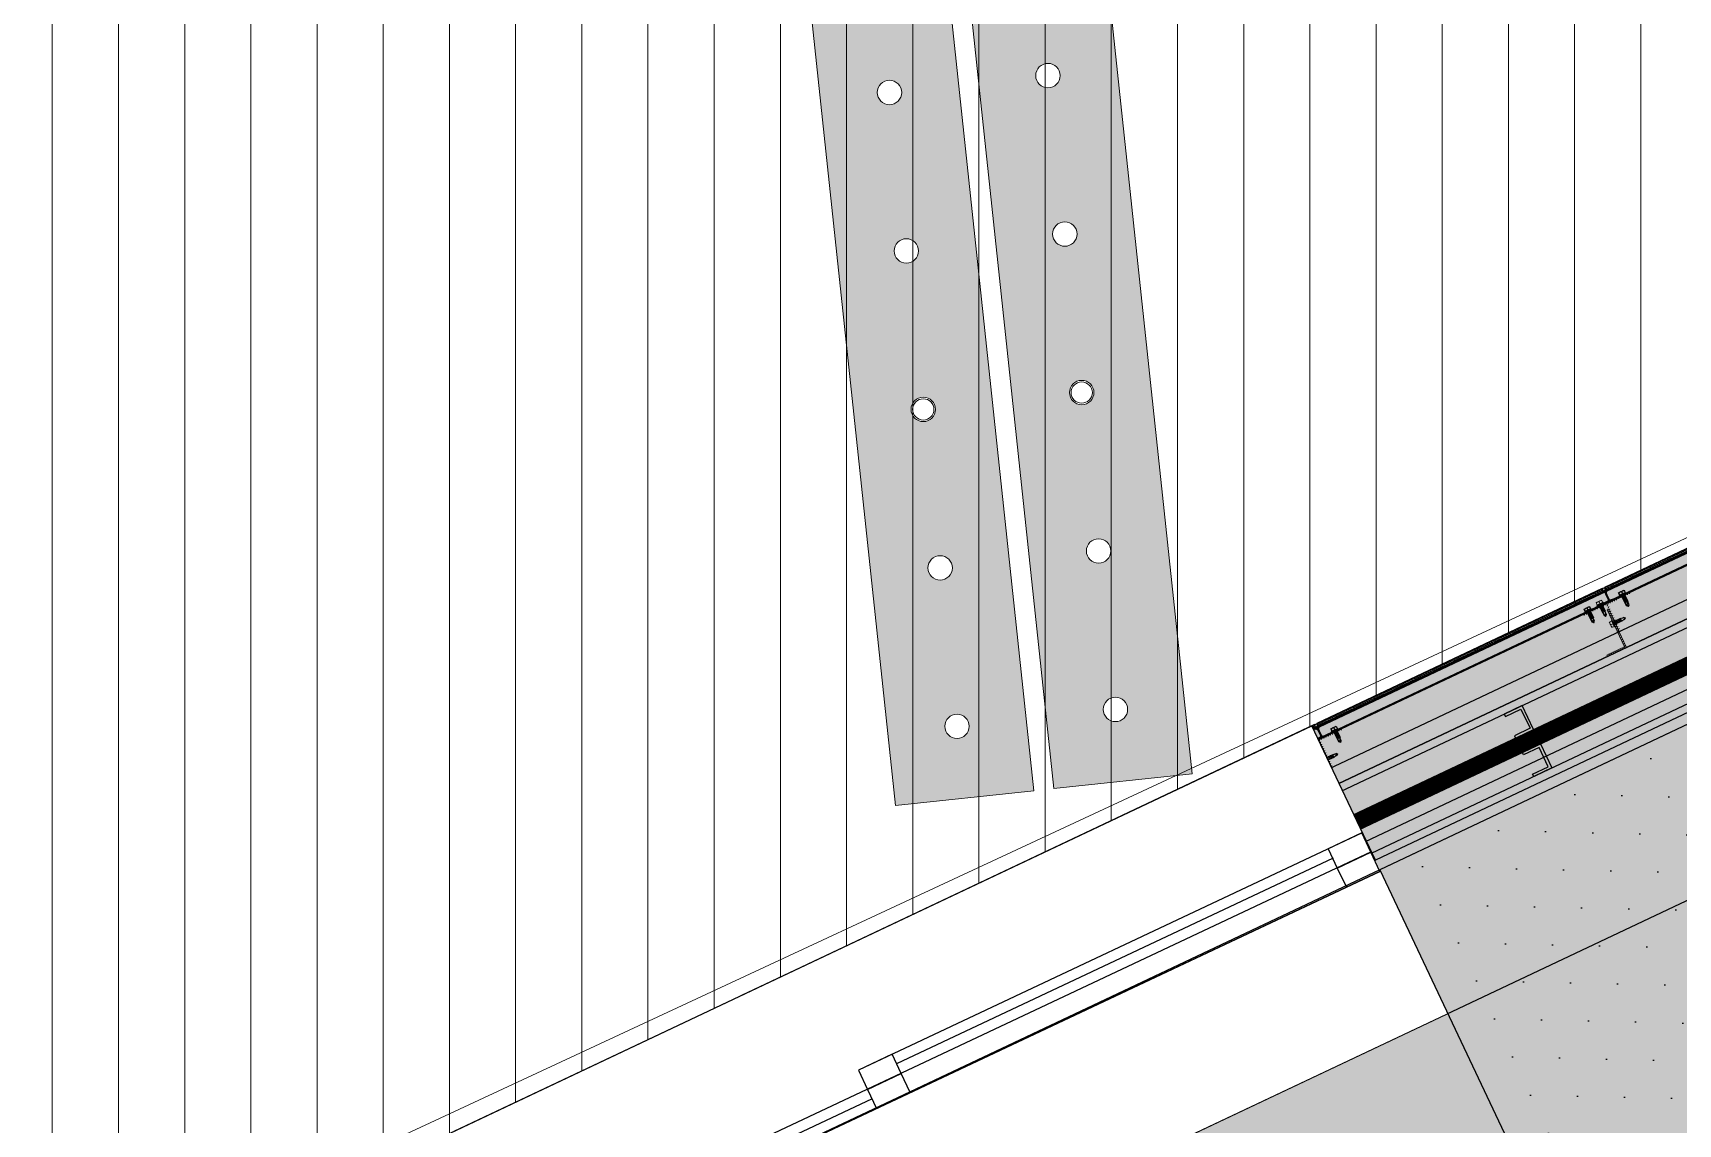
# Model space of a CAD drawing. Header units: metres. Extents: x 678805 to 1359287, y 2747329 to 5497370.
# Drawn here: x 679997.892 to 680000.994, y 2748710.582 to 2748712.639 of the extents above; entities that cross this region are included whole.
import ezdxf
from ezdxf.enums import TextEntityAlignment as Align

# ---------------------------------------------------------------- set-up
doc = ezdxf.new("R2010")
doc.units = ezdxf.units.M
doc.linetypes.add('XREF_MON_BUILDINGS$0$Hidden', pattern=[0.004, 0.002, -0.002])
for name, color, linetype in [('00_XREF_MON_HSC_PAVEMENT', 7, 'Continuous'), ('00_XREF_TWQ_BUILDINGS', 7, 'Continuous'), ('XREF_MON_BUILDINGS$0$00-Modulos DEFINIDOS', 7, 'Continuous'), ('XREF_MON_BUILDINGS$0$00-Modulos ROOFS', 2, 'Continuous'), ('XREF_MON_BUILDINGS$0$02-H-INST', 252, 'Continuous'), ('XREF_MON_BUILDINGS$0$02-L-01_Structure', 2, 'Continuous'), ('XREF_MON_BUILDINGS$0$02-L-01_Structure t2', 7, 'Continuous'), ('XREF_MON_BUILDINGS$0$02-L-01_Struture aux', 4, 'Continuous'), ('XREF_MON_BUILDINGS$0$02-L-Insulation', 252, 'Continuous'), ('XREF_MON_BUILDINGS$0$02-L-INT Panel', 5, 'Continuous'), ('XREF_MON_BUILDINGS$0$02-L-panel', 5, 'Continuous'), ('XREF_MON_BUILDINGS$0$02-L-Projection 1', 6, 'Continuous'), ('XREF_MON_BUILDINGS$0$02_L_Furniture', 7, 'Continuous')]:
    doc.layers.add(name, color=color, linetype=linetype)
for name, color, linetype, true_color in [('02-L-Waterfeatures 01', 7, 'Continuous', 0x4da6ff), ('XREF_MON_BUILDINGS$0$0-WIPEOUTS', 7, 'Continuous', 0xffffff), ('XREF_MON_BUILDINGS$0$02-KL-06 Food_Kiosks', 7, 'Continuous', 0xdf5911)]:
    doc.layers.add(name, color=color, linetype=linetype, true_color=true_color)
doc.layers.add('XREF_MON_BUILDINGS$0$00-AUX STRUCTURE', color=3, linetype='Continuous', plot=False)
doc.layers.add('XREF_MON_BUILDINGS$0$00_AUX', color=3, linetype='Continuous', plot=False)
for name, color, linetype, lineweight in [('XREF_MON_BUILDINGS$0$02-H-251', 251, 'Continuous', 0), ('XREF_MON_BUILDINGS$0$02-H-254', 254, 'Continuous', 0), ('XREF_MON_BUILDINGS$0$02-L-01_Structure L', 7, 'Continuous', 5), ('XREF_MON_BUILDINGS$0$02-L-01_Structure T', 8, 'Continuous', 5), ('XREF_MON_GENERAL_LAYOUT$0$02-L-Material Change', 251, 'Continuous', 5), ('XREF_MON_HSC_FURNITURE$0$03-PG-CBIncluded', 8, 'Continuous', 5)]:
    doc.layers.add(name, color=color, linetype=linetype, lineweight=lineweight)
doc.layers.add('XREF_MON_HSC_PAVEMENT$0$03-TR-Pavement_02_Sealed Gravel', color=7, linetype='Continuous', lineweight=5, true_color=0x38321e)
doc.layers.add('XREF_MON_HSC_PAVEMENT$0$03-TR-Pavement_06_Concrete Slab in situ', color=7, linetype='Continuous', lineweight=9, true_color=0xf7f7f7)
doc.layers.get('XREF_MON_BUILDINGS$0$02-KL-06 Food_Kiosks').off()
doc.styles.add('XREF_MON_GENERAL_LAYOUT$0$Standard', font='arial.ttf')
doc.linetypes.add('XREF_MON_BUILDINGS$0$BATTING', pattern='A,0.0001,-0.1,[134,ltypeshp.shx,S=0.1,R=0,X=-0.1,Y=0],-0.2,[134,ltypeshp.shx,S=0.1,R=180,X=0.1,Y=0],-0.1', length=0.4001)

# ---------------------------------------------------------------- blocks, each defined once
blk = doc.blocks.new('XREF_MON_BUILDINGS$0$modulo kiosco')
at = {"layer": 'XREF_MON_BUILDINGS$0$0-WIPEOUTS', "true_color": 0xfcfcfc}
h = blk.add_hatch(color=7, dxfattribs=at)
h.dxf.hatch_style = 1
h.paths.add_polyline_path([(119.6986, -61.6206), (119.6986, -56.8206), (124.4986, -56.8206), (124.4986, -61.6206)])
at = {"layer": 'XREF_MON_BUILDINGS$0$00-Modulos ROOFS', "lineweight": 0}
blk.add_lwpolyline([(119.6986, -61.6206), (119.6986, -56.8206), (124.4986, -56.8206), (124.4986, -61.6206)], close=True, dxfattribs=at)
at = {"layer": 'XREF_MON_BUILDINGS$0$00-Modulos ROOFS'}
blk.add_lwpolyline([(124.4986, -57.1206), (124.4986, -56.8206), (124.1986, -56.8206), (119.9986, -56.8206), (119.6986, -56.8206), (119.6986, -57.1206), (119.6986, -61.3206), (119.6986, -61.6206), (119.9986, -61.6206), (124.1986, -61.6206), (124.4986, -61.6206), (124.4986, -61.3206)], close=True, dxfattribs=at)
blk = doc.blocks.new('XREF_MON_BUILDINGS$0$AUTORROSCANTE')
at = {"layer": 'XREF_MON_BUILDINGS$0$02-L-01_Structure t2', "color": 0}
for p, q in [((-31.2, 5.6), (-26.2, 5.6)), ((-31.2, 0), (-26.2, 0)), ((-2.4, 2.5), (-25, 2.5)), ((0, 0), (-9, 2.5)), ((0, 0), (-3.6, -1.1)), ((0, 0), (-2.4, 2.5)), ((0, 0), (-2.4, -2.5)), ((-31.2, -5.6), (-26.2, -5.6)), ((-2.4, -2.5), (-25, -2.5)), ((-3.6, -1.1), (-2.4, -2.5))]:
    blk.add_line(p, q, dxfattribs=at)
at = {"layer": 'XREF_MON_BUILDINGS$0$02-L-01_Structure t2', "color": 253}
for p, q in [((-25, 3.1), (-9, 3.1)), ((-23.5, -3.1), (-25, 2.7)), ((-21.4, -3.1), (-23.1, 3.1)), ((-19.3, -3.1), (-21, 3.1)), ((-17.3, -3.1), (-18.9, 3.1)), ((-15.2, -3.1), (-16.9, 3.1)), ((-13.1, -3.1), (-14.8, 3.1)), ((-11.1, -3.1), (-12.7, 3.1)), ((-9, -3.1), (-10.7, 3.1)), ((-9, -3.1), (-9, 3.1)), ((-25, -3.1), (-9, -3.1)), ((-3.6, -1.1), (-9, -2.5))]:
    blk.add_line(p, q, dxfattribs=at)
at = {"layer": 'XREF_MON_BUILDINGS$0$02-L-01_Structure t2', "color": 0}
for points in [[(-31.2, 5.6), (-26.2, 5.6), (-26.2, -5.6), (-31.2, -5.6)], [(-26.2, 6.5), (-25, 6.5), (-25, -6.5), (-26.2, -6.5)]]:
    blk.add_lwpolyline(points, close=True, dxfattribs=at)
for centre, start, end in [((-27, 2.4), 129.284, 214.1828), ((-27, -2.4), 145.8304, 230.7333)]:
    blk.add_arc(centre, 4.21, start, end, dxfattribs=at)
blk = doc.blocks.new('XREF_MON_BUILDINGS$0$ULMA_Montante VV')
at = {"layer": 'XREF_MON_BUILDINGS$0$02-H-251', "ltscale": 125}
h = blk.add_hatch(dxfattribs=at)
h.set_pattern_fill('ANSI31', color=256, scale=0.001, angle=450, style=0)
h.set_pattern_definition([(135, (-0.05125, -0.0025), (-0.00224506, -0.00224506), [])])
edge = h.paths.add_edge_path()
edge.add_line((-0.051, -0.0025), (0.0484, -0.0025))
edge.add_arc((0.0484, -0.0022), 0.0003, 270, 360)
edge.add_line((0.0487, -0.0022), (0.0487, -0.0003))
edge.add_arc((0.0484, -0.0003), 0.0003, 0, 90)
edge.add_line((0.0484, 0), (0, 0))
edge.add_line((0, 0), (0, 0.0572))
edge.add_arc((-0.0003, 0.0572), 0.0003, 0, 90)
edge.add_line((-0.0003, 0.0575), (-0.0022, 0.0575))
edge.add_arc((-0.0022, 0.0572), 0.0003, 90, 180)
edge.add_line((-0.0025, 0.0572), (-0.0025, 0))
edge.add_line((-0.0025, 0), (-0.051, 0))
edge.add_arc((-0.051, -0.0003), 0.0003, 90, 180)
edge.add_line((-0.0513, -0.0003), (-0.0513, -0.0022))
edge.add_arc((-0.051, -0.0022), 0.0003, 180, 270)
blk = doc.blocks.new('XREF_MON_BUILDINGS$0$ULMA_Autotaladrante')
at = {"layer": 'XREF_MON_BUILDINGS$0$02-L-01_Structure T', "color": 252}
for p, q in [((-0.025, 0), (-0.0226, 0.0025)), ((-0.025, 0), (-0.016, 0.0025)), ((-0.025, 0), (-0.0226, -0.0025)), ((-0.025, 0), (-0.0214, -0.0011)), ((-0.0226, 0.0025), (0, 0.0025)), ((0, 0.0032), (-0.016, 0.0032)), ((-0.016, -0.0031), (-0.016, 0.0032)), ((-0.016, -0.0031), (-0.0143, 0.0032)), ((-0.0139, -0.0031), (-0.0123, 0.0032)), ((-0.0119, -0.0031), (-0.0102, 0.0032)), ((-0.0098, -0.0031), (-0.0081, 0.0032)), ((-0.0077, -0.0031), (-0.0061, 0.0032)), ((-0.0057, -0.0031), (-0.004, 0.0032)), ((-0.0036, -0.0031), (-0.0019, 0.0032)), ((-0.0015, -0.0031), (0, 0.0027)), ((0.0062, 0.0056), (0.0012, 0.0056)), ((0.0062, 0), (0.0012, 0)), ((-0.0214, -0.0011), (-0.0226, -0.0025)), ((-0.0226, -0.0025), (0, -0.0025)), ((-0.0214, -0.0011), (-0.016, -0.0025)), ((0, -0.0031), (-0.016, -0.0031)), ((0.0062, -0.0056), (0.0012, -0.0056))]:
    blk.add_line(p, q, dxfattribs=at)
for points in [[(0.0012, 0.0065), (0, 0.0065), (0, -0.0065), (0.0012, -0.0065)], [(0.0062, 0.0056), (0.0012, 0.0056), (0.0012, -0.0056), (0.0062, -0.0056)]]:
    blk.add_lwpolyline(points, close=True, dxfattribs=at)
for centre, start, end in [((0.002, 0.0024), 325.8172, 50.716), ((0.002, -0.0024), 309.2667, 34.1696)]:
    blk.add_arc(centre, 0.00421, start, end, dxfattribs=at)
blk = doc.blocks.new('XREF_MON_BUILDINGS$0$ULMA_Escuadra40x80_Seccion')
at = {"layer": 'XREF_MON_BUILDINGS$0$02-H-251', "ltscale": 125}
h = blk.add_hatch(dxfattribs=at)
h.set_pattern_fill('ANSI31', color=256, scale=0.001, angle=360, style=0)
h.paths.add_polyline_path([(0, 0.08), (0.003, 0.08), (0.003, 0.003), (0.04, 0.003), (0.04, 0), (0, 0)])
at = {"layer": 'XREF_MON_BUILDINGS$0$02-L-01_Structure L', "linetype": 'Continuous'}
blk.add_lwpolyline([(0, 0.08), (0.003, 0.08), (0.003, 0.003), (0.04, 0.003), (0.04, 0), (0, 0)], close=True, dxfattribs=at)
blk = doc.blocks.new('XREF_MON_BUILDINGS$0$modul 28 ulma')
at = {"layer": 'XREF_MON_BUILDINGS$0$02-H-251', "linetype": 'XREF_MON_BUILDINGS$0$Hidden', "ltscale": 125}
h = blk.add_hatch(dxfattribs=at)
h.set_pattern_fill('ANSI31', color=256, scale=0.001, angle=360, style=0)
h.set_pattern_definition([(45, (-253.7383642, -172.1195096), (-0.00224506403, 0.00224506403), [])])
edge = h.paths.add_edge_path()
edge.add_line((0.0269, 2.9772), (0.0269, 2.9792))
edge.add_line((0.0269, 2.9792), (0.0267, 2.986))
edge.add_line((0.0267, 2.986), (0.0257, 2.9869))
edge.add_arc((0.0259, 2.9871), 0.0003, 137.05, 227.05, ccw=False)
edge.add_line((0.0257, 2.9873), (0.0266, 2.9883))
edge.add_line((0.0266, 2.9883), (0.0265, 2.99))
edge.add_line((0.0265, 2.99), (0.0256, 2.9909))
edge.add_arc((0.0258, 2.9911), 0.0003, 137.05, 227.05, ccw=False)
edge.add_line((0.0256, 2.9913), (0.0265, 2.9923))
edge.add_line((0.0265, 2.9923), (0.026, 3.0052))
edge.add_arc((0.024, 3.0052), 0.002, 2.0454, 90)
edge.add_line((0.024, 3.0072), (0.0173, 3.0072))
edge.add_line((0.0173, 3.0072), (0.0079, 3.0072))
edge.add_line((0.0079, 3.0072), (0.0079, 3.002))
edge.add_line((0.0079, 3.002), (0.0069, 3.002))
edge.add_line((0.0069, 3.002), (0.0069, 3.0073))
edge.add_arc((0.0066, 3.0073), 0.0003, 360, 420)
edge.add_line((0.0068, 3.0076), (0.0039, 3.0093))
edge.add_arc((0.004, 3.0095), 0.0003, 60, 240, ccw=False)
edge.add_line((0.0042, 3.0098), (0.0065, 3.0085))
edge.add_arc((0.0066, 3.0087), 0.0003, 240, 360)
edge.add_line((0.0069, 3.0087), (0.0069, 3.0165))
edge.add_line((0.0069, 3.0165), (0.0079, 3.0165))
edge.add_line((0.0079, 3.0165), (0.0079, 3.0105))
edge.add_line((0.0079, 3.0105), (0.0097, 3.0105))
edge.add_arc((0.0097, 3.0102), 0.00025, -90, 90, ccw=False)
edge.add_line((0.0097, 3.01), (0.0079, 3.01))
edge.add_line((0.0079, 3.01), (0.0079, 3.009))
edge.add_line((0.0079, 3.009), (0.0242, 3.009))
edge.add_arc((0.0242, 3.011), 0.002, 270, 352.5526)
edge.add_line((0.0262, 3.0107), (0.0269, 3.0166))
edge.add_line((0.0269, 3.0166), (0.0287, 3.0166))
edge.add_line((0.0287, 3.0166), (0.0287, 2.9772))
edge.add_line((0.0287, 2.9772), (0.0269, 2.9772))
h = blk.add_hatch(dxfattribs=at)
h.set_pattern_fill('ANSI31', color=256, scale=0.001, angle=360, style=0)
h.set_pattern_definition([(45, (-254.3383642, -172.1195096), (-0.00224506403, 0.00224506403), [])])
edge = h.paths.add_edge_path()
edge.add_line((0.0269, 2.3772), (0.0269, 2.3792))
edge.add_line((0.0269, 2.3792), (0.0267, 2.386))
edge.add_line((0.0267, 2.386), (0.0257, 2.3869))
edge.add_arc((0.0259, 2.3871), 0.0003, 137.05, 227.05, ccw=False)
edge.add_line((0.0257, 2.3873), (0.0266, 2.3883))
edge.add_line((0.0266, 2.3883), (0.0265, 2.39))
edge.add_line((0.0265, 2.39), (0.0256, 2.3909))
edge.add_arc((0.0258, 2.3911), 0.0003, 137.05, 227.05, ccw=False)
edge.add_line((0.0256, 2.3913), (0.0265, 2.3923))
edge.add_line((0.0265, 2.3923), (0.026, 2.4052))
edge.add_arc((0.024, 2.4052), 0.002, 2.0454, 90)
edge.add_line((0.024, 2.4072), (0.0173, 2.4072))
edge.add_line((0.0173, 2.4072), (0.0079, 2.4072))
edge.add_line((0.0079, 2.4072), (0.0079, 2.402))
edge.add_line((0.0079, 2.402), (0.0069, 2.402))
edge.add_line((0.0069, 2.402), (0.0069, 2.4073))
edge.add_arc((0.0066, 2.4073), 0.0003, 360, 420)
edge.add_line((0.0068, 2.4076), (0.0039, 2.4093))
edge.add_arc((0.004, 2.4095), 0.0003, 60, 240, ccw=False)
edge.add_line((0.0042, 2.4098), (0.0065, 2.4085))
edge.add_arc((0.0066, 2.4087), 0.0003, 240, 360)
edge.add_line((0.0069, 2.4087), (0.0069, 2.4165))
edge.add_line((0.0069, 2.4165), (0.0079, 2.4165))
edge.add_line((0.0079, 2.4165), (0.0079, 2.4105))
edge.add_line((0.0079, 2.4105), (0.0097, 2.4105))
edge.add_arc((0.0097, 2.4102), 0.00025, -90, 90, ccw=False)
edge.add_line((0.0097, 2.41), (0.0079, 2.41))
edge.add_line((0.0079, 2.41), (0.0079, 2.409))
edge.add_line((0.0079, 2.409), (0.0242, 2.409))
edge.add_arc((0.0242, 2.411), 0.002, 270, 352.5526)
edge.add_line((0.0262, 2.4107), (0.0269, 2.4166))
edge.add_line((0.0269, 2.4166), (0.0287, 2.4166))
edge.add_line((0.0287, 2.4166), (0.0287, 2.3772))
edge.add_line((0.0287, 2.3772), (0.0269, 2.3772))
h = blk.add_hatch(dxfattribs=at)
h.set_pattern_fill('ANSI31', color=256, scale=0.001, angle=360, style=0)
h.set_pattern_definition([(45, (-254.9383642, -172.1195096), (-0.00224506403, 0.00224506403), [])])
edge = h.paths.add_edge_path()
edge.add_line((0.0269, 1.7772), (0.0269, 1.7792))
edge.add_line((0.0269, 1.7792), (0.0267, 1.786))
edge.add_line((0.0267, 1.786), (0.0257, 1.7869))
edge.add_arc((0.0259, 1.7871), 0.0003, 137.05, 227.05, ccw=False)
edge.add_line((0.0257, 1.7873), (0.0266, 1.7883))
edge.add_line((0.0266, 1.7883), (0.0265, 1.79))
edge.add_line((0.0265, 1.79), (0.0256, 1.7909))
edge.add_arc((0.0258, 1.7911), 0.0003, 137.05, 227.05, ccw=False)
edge.add_line((0.0256, 1.7913), (0.0265, 1.7923))
edge.add_line((0.0265, 1.7923), (0.026, 1.8052))
edge.add_arc((0.024, 1.8052), 0.002, 2.0454, 90)
edge.add_line((0.024, 1.8072), (0.0173, 1.8072))
edge.add_line((0.0173, 1.8072), (0.0079, 1.8072))
edge.add_line((0.0079, 1.8072), (0.0079, 1.802))
edge.add_line((0.0079, 1.802), (0.0069, 1.802))
edge.add_line((0.0069, 1.802), (0.0069, 1.8073))
edge.add_arc((0.0066, 1.8073), 0.0003, 360, 420)
edge.add_line((0.0068, 1.8076), (0.0039, 1.8093))
edge.add_arc((0.004, 1.8095), 0.0003, 60, 240, ccw=False)
edge.add_line((0.0042, 1.8098), (0.0065, 1.8085))
edge.add_arc((0.0066, 1.8087), 0.0003, 240, 360)
edge.add_line((0.0069, 1.8087), (0.0069, 1.8165))
edge.add_line((0.0069, 1.8165), (0.0079, 1.8165))
edge.add_line((0.0079, 1.8165), (0.0079, 1.8105))
edge.add_line((0.0079, 1.8105), (0.0097, 1.8105))
edge.add_arc((0.0097, 1.8102), 0.00025, -90, 90, ccw=False)
edge.add_line((0.0097, 1.81), (0.0079, 1.81))
edge.add_line((0.0079, 1.81), (0.0079, 1.809))
edge.add_line((0.0079, 1.809), (0.0242, 1.809))
edge.add_arc((0.0242, 1.811), 0.002, 270, 352.5526)
edge.add_line((0.0262, 1.8107), (0.0269, 1.8166))
edge.add_line((0.0269, 1.8166), (0.0287, 1.8166))
edge.add_line((0.0287, 1.8166), (0.0287, 1.7772))
edge.add_line((0.0287, 1.7772), (0.0269, 1.7772))
h = blk.add_hatch(dxfattribs=at)
h.set_pattern_fill('ANSI31', color=256, scale=0.001, angle=360, style=0)
h.set_pattern_definition([(45, (-255.5383642, -172.1195096), (-0.00224506403, 0.00224506403), [])])
edge = h.paths.add_edge_path()
edge.add_line((0.0269, 1.1772), (0.0269, 1.1792))
edge.add_line((0.0269, 1.1792), (0.0267, 1.186))
edge.add_line((0.0267, 1.186), (0.0257, 1.1869))
edge.add_arc((0.0259, 1.1871), 0.0003, 137.05, 227.05, ccw=False)
edge.add_line((0.0257, 1.1873), (0.0266, 1.1883))
edge.add_line((0.0266, 1.1883), (0.0265, 1.19))
edge.add_line((0.0265, 1.19), (0.0256, 1.1909))
edge.add_arc((0.0258, 1.1911), 0.0003, 137.05, 227.05, ccw=False)
edge.add_line((0.0256, 1.1913), (0.0265, 1.1923))
edge.add_line((0.0265, 1.1923), (0.026, 1.2052))
edge.add_arc((0.024, 1.2052), 0.002, 2.0454, 90)
edge.add_line((0.024, 1.2072), (0.0173, 1.2072))
edge.add_line((0.0173, 1.2072), (0.0079, 1.2072))
edge.add_line((0.0079, 1.2072), (0.0079, 1.202))
edge.add_line((0.0079, 1.202), (0.0069, 1.202))
edge.add_line((0.0069, 1.202), (0.0069, 1.2073))
edge.add_arc((0.0066, 1.2073), 0.0003, 360, 420)
edge.add_line((0.0068, 1.2076), (0.0039, 1.2093))
edge.add_arc((0.004, 1.2095), 0.0003, 60, 240, ccw=False)
edge.add_line((0.0042, 1.2098), (0.0065, 1.2085))
edge.add_arc((0.0066, 1.2087), 0.0003, 240, 360)
edge.add_line((0.0069, 1.2087), (0.0069, 1.2165))
edge.add_line((0.0069, 1.2165), (0.0079, 1.2165))
edge.add_line((0.0079, 1.2165), (0.0079, 1.2105))
edge.add_line((0.0079, 1.2105), (0.0097, 1.2105))
edge.add_arc((0.0097, 1.2102), 0.00025, -90, 90, ccw=False)
edge.add_line((0.0097, 1.21), (0.0079, 1.21))
edge.add_line((0.0079, 1.21), (0.0079, 1.209))
edge.add_line((0.0079, 1.209), (0.0242, 1.209))
edge.add_arc((0.0242, 1.211), 0.002, 270, 352.5526)
edge.add_line((0.0262, 1.2107), (0.0269, 1.2166))
edge.add_line((0.0269, 1.2166), (0.0287, 1.2166))
edge.add_line((0.0287, 1.2166), (0.0287, 1.1772))
edge.add_line((0.0287, 1.1772), (0.0269, 1.1772))
at = {"layer": 'XREF_MON_BUILDINGS$0$02-H-254', "ltscale": 125}
h = blk.add_hatch(dxfattribs=at)
h.set_pattern_fill('ANSI31', color=256, scale=0.0005, style=0)
h.set_pattern_definition([(45, (-253.8811224, -171.9922061), (-0.001122532015, 0.001122532015), [])])
h.paths.add_polyline_path([(0, 3.0107), (0, 3.6055), (0.005, 3.6055), (0.005, 3.0107)])
h = blk.add_hatch(dxfattribs=at)
h.set_pattern_fill('ANSI31', color=256, scale=0.0005, style=0)
h.set_pattern_definition([(45, (-254.4811224, -171.9922061), (-0.001122532015, 0.001122532015), [])])
h.paths.add_polyline_path([(0, 2.4107), (0, 3.0055), (0.005, 3.0055), (0.005, 2.4107)])
h = blk.add_hatch(dxfattribs=at)
h.set_pattern_fill('ANSI31', color=256, scale=0.0005, style=0)
h.set_pattern_definition([(45, (-255.0811224, -171.9922061), (-0.001122532015, 0.001122532015), [])])
h.paths.add_polyline_path([(0, 1.8107), (0, 2.4055), (0.005, 2.4055), (0.005, 1.8107)])
h = blk.add_hatch(dxfattribs=at)
h.set_pattern_fill('ANSI31', color=256, scale=0.0005, style=0)
h.set_pattern_definition([(45, (-255.6811224, -171.9922061), (-0.001122532015, 0.001122532015), [])])
h.paths.add_polyline_path([(0, 1.2107), (0, 1.8055), (0.005, 1.8055), (0.005, 1.2107)])
h = blk.add_hatch(dxfattribs=at)
h.set_pattern_fill('ANSI31', color=256, scale=0.0005, style=0)
h.set_pattern_definition([(45, (-256.2811224, -171.9922061), (-0.001122532015, 0.001122532015), [])])
h.paths.add_polyline_path([(0, 0.6107), (0, 1.2055), (0.005, 1.2055), (0.005, 0.6107)])
at = {"layer": 'XREF_MON_BUILDINGS$0$02-L-01_Struture aux'}
for p, q in [((0.0268, 0.0449), (0.0268, 4.7678)), ((0.0287, 4.7678), (0.0287, 0.0449))]:
    blk.add_line(p, q, dxfattribs=at)
at = {"layer": 'XREF_MON_BUILDINGS$0$02-L-01_Struture aux', "linetype": 'Continuous'}
for p, q in [((0.185, 4.52), (0.185, 0.28)), ((0.215, 4.52), (0.215, 0.28))]:
    blk.add_line(p, q, dxfattribs=at)
at = {"layer": 'XREF_MON_BUILDINGS$0$02-L-01_Struture aux', "linetype": 'XREF_MON_BUILDINGS$0$Hidden'}
for p, q in [((0.0039, 3.0093), (0.0068, 3.0076)), ((0.0042, 3.0098), (0.0065, 3.0085)), ((0.0079, 3.0165), (0.0069, 3.0165)), ((0.0069, 3.0087), (0.0069, 3.0165)), ((0.0079, 3.0107), (0.0079, 3.0165)), ((0.0097, 3.0107), (0.0079, 3.0107)), ((0.0079, 3.009), (0.0079, 3.0102)), ((0.0097, 3.0102), (0.0079, 3.0102)), ((0.0242, 3.009), (0.0079, 3.009)), ((0.0262, 3.0107), (0.0269, 3.0166)), ((0.0287, 3.0166), (0.0269, 3.0166)), ((0.0287, 2.9772), (0.0287, 3.0166)), ((0.0069, 3.002), (0.0069, 3.0073)), ((0.0079, 3.002), (0.0069, 3.002)), ((0.0173, 3.0072), (0.0079, 3.0072)), ((0.0079, 3.002), (0.0079, 3.0072)), ((0.024, 3.0072), (0.0173, 3.0072)), ((0.0256, 2.9913), (0.0265, 2.9923)), ((0.0256, 2.9909), (0.0265, 2.99)), ((0.0257, 2.9873), (0.0266, 2.9883)), ((0.0257, 2.9869), (0.0267, 2.986)), ((0.026, 3.0052), (0.0265, 2.9923)), ((0.0265, 2.99), (0.0266, 2.9883)), ((0.0267, 2.986), (0.0269, 2.9792)), ((0.0269, 2.9784), (0.0269, 2.9792)), ((0.0269, 2.9772), (0.0269, 2.9792)), ((0.0287, 2.9772), (0.0269, 2.9772)), ((0.0039, 2.4093), (0.0068, 2.4076)), ((0.0042, 2.4098), (0.0065, 2.4085)), ((0.0079, 2.4165), (0.0069, 2.4165)), ((0.0069, 2.4087), (0.0069, 2.4165)), ((0.0069, 2.402), (0.0069, 2.4073)), ((0.0079, 2.402), (0.0069, 2.402)), ((0.0079, 2.4107), (0.0079, 2.4165)), ((0.0097, 2.4107), (0.0079, 2.4107)), ((0.0079, 2.409), (0.0079, 2.4102)), ((0.0097, 2.4102), (0.0079, 2.4102)), ((0.0242, 2.409), (0.0079, 2.409)), ((0.0173, 2.4072), (0.0079, 2.4072)), ((0.0079, 2.402), (0.0079, 2.4072)), ((0.024, 2.4072), (0.0173, 2.4072)), ((0.0256, 2.3913), (0.0265, 2.3923)), ((0.0256, 2.3909), (0.0265, 2.39)), ((0.0257, 2.3873), (0.0266, 2.3883)), ((0.026, 2.4052), (0.0265, 2.3923)), ((0.0262, 2.4107), (0.0269, 2.4166)), ((0.0265, 2.39), (0.0266, 2.3883)), ((0.0287, 2.4166), (0.0269, 2.4166)), ((0.0287, 2.3772), (0.0287, 2.4166)), ((0.0257, 2.3869), (0.0267, 2.386)), ((0.0267, 2.386), (0.0269, 2.3792)), ((0.0269, 2.3784), (0.0269, 2.3792)), ((0.0269, 2.3772), (0.0269, 2.3792)), ((0.0287, 2.3772), (0.0269, 2.3772)), ((0.0039, 1.8093), (0.0068, 1.8076)), ((0.0042, 1.8098), (0.0065, 1.8085)), ((0.0079, 1.8165), (0.0069, 1.8165)), ((0.0069, 1.8087), (0.0069, 1.8165)), ((0.0069, 1.802), (0.0069, 1.8073)), ((0.0079, 1.802), (0.0069, 1.802)), ((0.0079, 1.8107), (0.0079, 1.8165)), ((0.0097, 1.8107), (0.0079, 1.8107)), ((0.0079, 1.809), (0.0079, 1.8102)), ((0.0097, 1.8102), (0.0079, 1.8102)), ((0.0242, 1.809), (0.0079, 1.809)), ((0.0173, 1.8072), (0.0079, 1.8072)), ((0.0079, 1.802), (0.0079, 1.8072)), ((0.024, 1.8072), (0.0173, 1.8072)), ((0.026, 1.8052), (0.0265, 1.7923)), ((0.0262, 1.8107), (0.0269, 1.8166)), ((0.0287, 1.8166), (0.0269, 1.8166)), ((0.0287, 1.7772), (0.0287, 1.8166)), ((0.0256, 1.7913), (0.0265, 1.7923)), ((0.0256, 1.7909), (0.0265, 1.79)), ((0.0257, 1.7873), (0.0266, 1.7883)), ((0.0257, 1.7869), (0.0267, 1.786)), ((0.0265, 1.79), (0.0266, 1.7883)), ((0.0267, 1.786), (0.0269, 1.7792)), ((0.0269, 1.7784), (0.0269, 1.7792)), ((0.0269, 1.7772), (0.0269, 1.7792)), ((0.0287, 1.7772), (0.0269, 1.7772)), ((0.0042, 1.2098), (0.0065, 1.2085)), ((0.0079, 1.2165), (0.0069, 1.2165)), ((0.0069, 1.2087), (0.0069, 1.2165)), ((0.0079, 1.2107), (0.0079, 1.2165)), ((0.0097, 1.2107), (0.0079, 1.2107)), ((0.0079, 1.209), (0.0079, 1.2102)), ((0.0097, 1.2102), (0.0079, 1.2102)), ((0.0262, 1.2107), (0.0269, 1.2166)), ((0.0287, 1.2166), (0.0269, 1.2166)), ((0.0287, 1.1772), (0.0287, 1.2166)), ((0.0039, 1.2093), (0.0068, 1.2076)), ((0.0069, 1.202), (0.0069, 1.2073)), ((0.0079, 1.202), (0.0069, 1.202)), ((0.0242, 1.209), (0.0079, 1.209)), ((0.0173, 1.2072), (0.0079, 1.2072)), ((0.0079, 1.202), (0.0079, 1.2072)), ((0.024, 1.2072), (0.0173, 1.2072)), ((0.0256, 1.1913), (0.0265, 1.1923)), ((0.0256, 1.1909), (0.0265, 1.19)), ((0.0257, 1.1873), (0.0266, 1.1883)), ((0.0257, 1.1869), (0.0267, 1.186)), ((0.026, 1.2052), (0.0265, 1.1923)), ((0.0265, 1.19), (0.0266, 1.1883)), ((0.0267, 1.186), (0.0269, 1.1792)), ((0.0269, 1.1784), (0.0269, 1.1792)), ((0.0269, 1.1772), (0.0269, 1.1792)), ((0.0287, 1.1772), (0.0269, 1.1772))]:
    blk.add_line(p, q, dxfattribs=at)
at = {"layer": 'XREF_MON_BUILDINGS$0$02-L-01_Struture aux'}
for points in [[(0.0069, 4.7678), (0.0069, 0.0449)], [(0.0077, 0.0449), (0.0077, 4.7678)]]:
    blk.add_lwpolyline(points, dxfattribs=at)
at = {"layer": 'XREF_MON_BUILDINGS$0$02-L-01_Struture aux', "linetype": 'Continuous'}
for points in [[(0.185, 2.7375), (0.185, 2.775), (0.135, 2.775), (0.135, 2.7375), (0.14, 2.7375), (0.14, 2.77), (0.18, 2.77), (0.18, 2.7375), (0.185, 2.7375)], [(0.215, 2.7375), (0.215, 2.775), (0.265, 2.775), (0.265, 2.7375), (0.26, 2.7375), (0.26, 2.77), (0.22, 2.77), (0.22, 2.7375), (0.215, 2.7375)], [(0.185, 2.2375), (0.185, 2.275), (0.135, 2.275), (0.135, 2.2375), (0.14, 2.2375), (0.14, 2.27), (0.18, 2.27), (0.18, 2.2375), (0.185, 2.2375)], [(0.215, 2.2375), (0.215, 2.275), (0.265, 2.275), (0.265, 2.2375), (0.26, 2.2375), (0.26, 2.27), (0.22, 2.27), (0.22, 2.2375), (0.215, 2.2375)], [(0.185, 1.7375), (0.185, 1.775), (0.135, 1.775), (0.135, 1.7375), (0.14, 1.7375), (0.14, 1.77), (0.18, 1.77), (0.18, 1.7375), (0.185, 1.7375)], [(0.215, 1.7375), (0.215, 1.775), (0.265, 1.775), (0.265, 1.7375), (0.26, 1.7375), (0.26, 1.77), (0.22, 1.77), (0.22, 1.7375), (0.215, 1.7375)], [(0.185, 1.2375), (0.185, 1.275), (0.135, 1.275), (0.135, 1.2375), (0.14, 1.2375), (0.14, 1.27), (0.18, 1.27), (0.18, 1.2375), (0.185, 1.2375)], [(0.215, 1.2375), (0.215, 1.275), (0.265, 1.275), (0.265, 1.2375), (0.26, 1.2375), (0.26, 1.27), (0.22, 1.27), (0.22, 1.2375), (0.215, 1.2375)]]:
    blk.add_lwpolyline(points, dxfattribs=at)
at = {"layer": 'XREF_MON_BUILDINGS$0$02-L-01_Struture aux', "linetype": 'XREF_MON_BUILDINGS$0$Hidden'}
for centre, radius, start, end in [((0.004, 3.0095), 0.0003, 60, 240), ((0.0066, 3.0087), 0.0003, 240, 360), ((0.0097, 3.0104), 0.00025, 270, 90), ((0.0242, 3.011), 0.002, 270, 352.5526), ((0.0066, 3.0073), 0.0003, 360, 60), ((0.024, 3.0052), 0.002, 2.0454, 90), ((0.0258, 2.9911), 0.0003, 137.05, 227.05), ((0.0259, 2.9871), 0.0003, 137.05, 227.05), ((0.004, 2.4095), 0.0003, 60, 240), ((0.0066, 2.4087), 0.0003, 240, 360), ((0.0066, 2.4073), 0.0003, 360, 60), ((0.0097, 2.4104), 0.00025, 270, 90), ((0.024, 2.4052), 0.002, 2.0454, 90), ((0.0242, 2.411), 0.002, 270, 352.5526), ((0.0258, 2.3911), 0.0003, 137.05, 227.05), ((0.0259, 2.3871), 0.0003, 137.05, 227.05), ((0.004, 1.8095), 0.0003, 60, 240), ((0.0066, 1.8087), 0.0003, 240, 360), ((0.0066, 1.8073), 0.0003, 360, 60), ((0.0097, 1.8104), 0.00025, 270, 90), ((0.024, 1.8052), 0.002, 2.0454, 90), ((0.0242, 1.811), 0.002, 270, 352.5526), ((0.0258, 1.7911), 0.0003, 137.05, 227.05), ((0.0259, 1.7871), 0.0003, 137.05, 227.05), ((0.004, 1.2095), 0.0003, 60, 240), ((0.0097, 1.2104), 0.00025, 270, 90), ((0.0242, 1.211), 0.002, 270, 352.5526), ((0.0066, 1.2087), 0.0003, 240, 360), ((0.0066, 1.2073), 0.0003, 360, 60), ((0.024, 1.2052), 0.002, 2.0454, 90), ((0.0258, 1.1911), 0.0003, 137.05, 227.05), ((0.0259, 1.1871), 0.0003, 137.05, 227.05)]:
    blk.add_arc(centre, radius, start, end, dxfattribs=at)
at = {"layer": 'XREF_MON_BUILDINGS$0$02-L-Insulation', "linetype": 'XREF_MON_BUILDINGS$0$BATTING', "ltscale": 0.08}
blk.add_line((0.0867, 0.0866), (0.0867, 4.7054), dxfattribs=at)
at = {"layer": 'XREF_MON_BUILDINGS$0$02-L-Insulation', "linetype": 'XREF_MON_BUILDINGS$0$BATTING', "ltscale": 0.04}
blk.add_line((0.24, 0.285), (0.24, 4.525), dxfattribs=at)
at = {"layer": 'XREF_MON_BUILDINGS$0$02-L-INT Panel', "linetype": 'Continuous'}
for p, q in [((0.12, 4.52), (0.12, 0.28)), ((0.12, 0.28), (0.12, 4.52)), ((0.135, 4.52), (0.135, 0.28)), ((0.265, 4.52), (0.265, 0.28)), ((0.28, 4.52), (0.28, 0.28)), ((0.3, 4.5), (0.3, 0.3))]:
    blk.add_line(p, q, dxfattribs=at)
at = {"layer": 'XREF_MON_BUILDINGS$0$02-L-panel'}
blk.add_line((0.005, 0.6071), (0.005, 4.7761), dxfattribs=at)
for points in [[(0.005, 3.6055), (0, 3.6055), (0, 3.0107), (0.005, 3.0107), (0.005, 3.4353)], [(0.005, 3.0055), (0, 3.0055), (0, 2.4107), (0.005, 2.4107), (0.005, 2.8353)], [(0.005, 2.4055), (0, 2.4055), (0, 1.8107), (0.005, 1.8107), (0.005, 2.2353)], [(0.005, 1.8055), (0, 1.8055), (0, 1.2107), (0.005, 1.2107), (0.005, 1.6353)], [(0.005, 1.2055), (0, 1.2055), (0, 0.6107), (0.005, 0.6107), (0.005, 1.0353)]]:
    blk.add_lwpolyline(points, dxfattribs=at)
at = {"layer": 'XREF_MON_BUILDINGS$0$02-L-panel', "ltscale": 125}
for points in [[(0.005, 3.0107), (0, 3.0107)], [(0.005, 2.4107), (0, 2.4107)], [(0.005, 1.8107), (0, 1.8107)], [(0.005, 1.2107), (0, 1.2107)]]:
    blk.add_lwpolyline(points, dxfattribs=at)
at = {"layer": 'XREF_MON_BUILDINGS$0$02-L-01_Struture aux', "xscale": 0.001000000003841706, "yscale": 0.001000000003841706, "zscale": 0.001000000003841706}
for p in [(0.0517, 3.0358), (0.0516, 2.9639), (0.0517, 2.4358), (0.0516, 2.3639), (0.0517, 1.8358), (0.0516, 1.7639), (0.0517, 1.2358), (0.0516, 1.1639)]:
    blk.add_blockref('XREF_MON_BUILDINGS$0$AUTORROSCANTE', p, dxfattribs=at)
at = {"layer": 'XREF_MON_BUILDINGS$0$02-L-01_Struture aux', "xscale": -1}
for name, p, rotation in [('XREF_MON_BUILDINGS$0$ULMA_Montante VV', (0.0312, 3.0023), 269.9999999998918), ('XREF_MON_BUILDINGS$0$ULMA_Autotaladrante', (0.0686, 2.9968), 89.99051789069786), ('XREF_MON_BUILDINGS$0$ULMA_Autotaladrante', (0.0254, 2.9896), 359.9952589478254), ('XREF_MON_BUILDINGS$0$ULMA_Escuadra40x80_Seccion', (0.12, 2.9998), 89.99999999989186), ('XREF_MON_BUILDINGS$0$ULMA_Montante VV', (0.0312, 2.4023), 269.9999999998918), ('XREF_MON_BUILDINGS$0$ULMA_Autotaladrante', (0.0686, 2.3968), 89.99051789069786), ('XREF_MON_BUILDINGS$0$ULMA_Autotaladrante', (0.0254, 2.3896), 359.9952589478254), ('XREF_MON_BUILDINGS$0$ULMA_Escuadra40x80_Seccion', (0.12, 2.3998), 89.99999999989186), ('XREF_MON_BUILDINGS$0$ULMA_Montante VV', (0.0312, 1.8023), 269.9999999998918), ('XREF_MON_BUILDINGS$0$ULMA_Escuadra40x80_Seccion', (0.12, 1.7998), 89.99999999989186), ('XREF_MON_BUILDINGS$0$ULMA_Autotaladrante', (0.0686, 1.7968), 89.99051789069786), ('XREF_MON_BUILDINGS$0$ULMA_Autotaladrante', (0.0254, 1.7896), 359.9952589478254), ('XREF_MON_BUILDINGS$0$ULMA_Montante VV', (0.0312, 1.2023), 269.9999999998918), ('XREF_MON_BUILDINGS$0$ULMA_Autotaladrante', (0.0686, 1.1968), 89.99051789069786), ('XREF_MON_BUILDINGS$0$ULMA_Autotaladrante', (0.0254, 1.1896), 359.9952589478254), ('XREF_MON_BUILDINGS$0$ULMA_Escuadra40x80_Seccion', (0.12, 1.1998), 89.99999999989186)]:
    blk.add_blockref(name, p, dxfattribs=dict(at, rotation=rotation))
blk = doc.blocks.new('XREF_MON_BUILDINGS$0$A$C35545478')
at = {"linetype": 'Continuous'}
blk.add_blockref('XREF_MON_BUILDINGS$0$modul 28 ulma', (-4.8001, -4.8001), dxfattribs=at)
blk.add_wipeout([(-4.2, -2.4), (-4.2, -4.8), (-4.8, -4.8), (-4.8, -2.4)], dxfattribs=at).dxf.layer = 'XREF_MON_BUILDINGS$0$0-WIPEOUTS'
at = {"layer": 'XREF_MON_BUILDINGS$0$02-H-INST', "linetype": 'Continuous'}
h = blk.add_hatch(dxfattribs=at)
h.set_pattern_fill('DOTS', color=256, scale=0.05)
h.set_pattern_definition([(0, (-76.55655, 77.53728), (0.0396875, 0.079375), [0, -0.079375])])
h.paths.add_polyline_path([(-0.3001, -0.3001), (-4.5001, -0.3001), (-4.5003, -2.4002), (-0.3001, -2.4)])
at = {"layer": 'XREF_MON_BUILDINGS$0$00-AUX STRUCTURE', "linetype": 'Continuous', "const_width": 0.03}
blk.add_lwpolyline([(-4.6001, -0.2801), (-4.6001, -2.4)], dxfattribs=at)
at = {"layer": 'XREF_MON_BUILDINGS$0$00_AUX', "linetype": 'Continuous'}
blk.add_lwpolyline([(-0.3001, -0.3001), (-4.5001, -0.3001), (-4.5003, -2.4002), (-0.3001, -2.4)], close=True, dxfattribs=at)
at = {"layer": 'XREF_MON_BUILDINGS$0$02-L-01_Structure', "linetype": 'Continuous'}
for points in [[(-4.5773, -2.4012), (-4.5773, -2.4712), (-4.5373, -2.4712), (-4.5373, -2.4012)], [(-4.5373, -2.4012), (-4.5373, -2.4712), (-4.4973, -2.4712), (-4.4973, -2.4012)], [(-4.5787, -3.3801), (-4.5787, -3.4501), (-4.5387, -3.4501), (-4.5387, -3.3801)], [(-4.5387, -3.3801), (-4.5387, -3.4501), (-4.4987, -3.4501), (-4.4987, -3.3801)]]:
    blk.add_lwpolyline(points, close=True, dxfattribs=at)
at = {"layer": 'XREF_MON_BUILDINGS$0$02-L-panel', "linetype": 'Continuous'}
blk.add_line((-4.52, -2.4), (-4.8, -2.4), dxfattribs=at)
at = {"layer": 'XREF_MON_BUILDINGS$0$02-L-Projection 1', "linetype": 'Continuous'}
for points in [[(-4.5774, -2.4002), (-4.5788, -3.4501)], [(-4.5373, -2.4002), (-4.5401, -4.43)], [(-4.4973, -2.4002), (-4.5001, -4.43)], [(-4.5574, -2.4702), (-4.5587, -3.3801)], [(-4.5187, -3.4501), (-4.5201, -4.43)]]:
    blk.add_lwpolyline(points, dxfattribs=at)
at = {"layer": 'XREF_MON_BUILDINGS$0$02_L_Furniture', "linetype": 'Continuous'}
for points in [[(-4.1999, -0.3001), (-4.1999, -4.2001), (-0.3001, -4.2001)], [(-4.8, -2.4), (-4.8, -4.8), (-0.28, -4.8)], [(-4.5001, -2.4001), (-4.5001, -4.5001)], [(-4.5001, -4.5), (-4.4974, -2.4002)]]:
    blk.add_lwpolyline(points, dxfattribs=at)
blk = doc.blocks.new('XREF_MON_BUILDINGS')
at = {"layer": 'XREF_MON_BUILDINGS$0$02-KL-06 Food_Kiosks', "linetype": 'Continuous', "xscale": -1, "rotation": 25.30411493754722}
blk.add_blockref('XREF_MON_BUILDINGS$0$modulo kiosco', (680086.4002, 2748814.8889), dxfattribs=at)
at = {"layer": 'XREF_MON_BUILDINGS$0$00-Modulos DEFINIDOS', "rotation": 295.3041063147215}
blk.add_blockref('XREF_MON_BUILDINGS$0$A$C35545478', (680004.5245, 2748708.0188), dxfattribs=at)
blk = doc.blocks.new('XREF_MON_HSC_PAVEMENT')
at = {"layer": 'XREF_MON_HSC_PAVEMENT$0$03-TR-Pavement_02_Sealed Gravel', "linetype": 'Continuous'}
h = blk.add_hatch(dxfattribs=at)
h.set_pattern_fill('ANSI31', color=256, scale=0.0393, angle=45)
h.set_pattern_definition([(90, (652974.11672, 2717198.73223), (-0.1247775, 0), [])])
h.paths.add_polyline_path([(679968.8662, 2748742.6025), (679983.8676, 2748747.5712), (679993.1065, 2748719.6768), (679978.1106, 2748714.6918)], flags=16)
h.paths.add_polyline_path([(679998.1334, 2748710.3066), (680003.9018, 2748713.034), (680005.4194, 2748708.439), (680000.1849, 2748705.9671)], flags=16)
h.paths.add_polyline_path([(679963.902, 2748747.4611), (679988.6209, 2748759.3026), (680006.9982, 2748703.6587), (679982.2552, 2748691.8846)])
at = {"layer": 'XREF_MON_HSC_PAVEMENT$0$03-TR-Pavement_06_Concrete Slab in situ', "linetype": 'Continuous'}
h = blk.add_hatch(color=256, dxfattribs=at)
h.dxf.hatch_style = 1
h.paths.add_polyline_path([(680003.9018, 2748713.034), (679998.1334, 2748710.3066), (680000.1849, 2748705.9671), (680005.4194, 2748708.439)])
blk = doc.blocks.new('XREF_MON_HSC_FURNITURE$0$RAI_B_HL')
at = {"true_color": 0xfcfcfc}
h = blk.add_hatch(color=7, dxfattribs=at)
h.dxf.hatch_style = 1
h.paths.add_polyline_path([(2100.4087, 179.3851), (2100.6698, 179.4104), (2100.4403, 181.7743), (2100.1792, 181.749)])
h.paths.add_polyline_path([(2100.491, 180.1335, -1), (2100.4451, 180.129, -1)], flags=16)
h.paths.add_polyline_path([(2100.488, 180.1332, -1), (2100.4481, 180.1293, -1)], flags=0)
h.paths.add_polyline_path([(2100.4161, 180.428, -1), (2100.4619, 180.4324, -1)], flags=16)
h.paths.add_polyline_path([(2100.52, 179.8345, -1), (2100.4742, 179.83, -1)], flags=16)
h.paths.add_polyline_path([(2100.3871, 180.727, -1), (2100.4329, 180.7314, -1)], flags=16)
h.paths.add_polyline_path([(2100.549, 179.5355, -1), (2100.5032, 179.5311, -1)], flags=16)
h.paths.add_polyline_path([(2100.358, 181.0259, -1), (2100.4039, 181.0304, -1)], flags=16)
h.paths.add_polyline_path([(2100.329, 181.3249, -1), (2100.3748, 181.3294, -1)], flags=16)
h.paths.add_polyline_path([(2100.3, 181.6239, -1), (2100.3458, 181.6283, -1)], flags=16)
h = blk.add_hatch(color=7, dxfattribs=at)
h.dxf.hatch_style = 1
h.paths.add_polyline_path([(2100.1098, 179.356), (2100.3709, 179.3814), (2100.1413, 181.7453), (2099.8802, 181.7199)])
h.paths.add_polyline_path([(2100.192, 180.1044, -1), (2100.1462, 180.1, -1)], flags=16)
h.paths.add_polyline_path([(2100.189, 180.1041, -1), (2100.1491, 180.1003, -1)], flags=0)
h.paths.add_polyline_path([(2100.1171, 180.3989, -1), (2100.163, 180.4034, -1)], flags=16)
h.paths.add_polyline_path([(2100.221, 179.8055, -1), (2100.1752, 179.801, -1)], flags=16)
h.paths.add_polyline_path([(2100.0881, 180.6979, -1), (2100.1339, 180.7024, -1)], flags=16)
h.paths.add_polyline_path([(2100.2501, 179.5065, -1), (2100.2042, 179.502, -1)], flags=16)
h.paths.add_polyline_path([(2100.0591, 180.9969, -1), (2100.1049, 181.0014, -1)], flags=16)
h.paths.add_polyline_path([(2100.03, 181.2959, -1), (2100.0759, 181.3003, -1)], flags=16)
h.paths.add_polyline_path([(2100.001, 181.5948, -1), (2100.0468, 181.5993, -1)], flags=16)
for points in [[(2100.4087, 179.3851), (2100.6698, 179.4104), (2100.4403, 181.7743), (2100.1792, 181.749), (2100.4087, 179.3851)], [(2100.1098, 179.356), (2100.3709, 179.3814), (2100.1413, 181.7453), (2099.8802, 181.7199), (2100.1098, 179.356)]]:
    blk.add_lwpolyline(points, close=True)
for centre, radius in [((2100.3229, 181.6261), 0.023), ((2100.0239, 181.5971), 0.023), ((2100.3519, 181.3271), 0.023), ((2100.0529, 181.2981), 0.023), ((2100.381, 181.0282), 0.023), ((2100.082, 180.9991), 0.023), ((2100.41, 180.7292), 0.023), ((2100.111, 180.7002), 0.023), ((2100.439, 180.4302), 0.023), ((2100.14, 180.4012), 0.023), ((2100.4681, 180.1312), 0.023), ((2100.4681, 180.1312), 0.02), ((2100.1691, 180.1022), 0.023), ((2100.1691, 180.1022), 0.02), ((2100.1981, 179.8032), 0.023), ((2100.4971, 179.8323), 0.023), ((2100.5261, 179.5333), 0.023), ((2100.2271, 179.5043), 0.023)]:
    blk.add_circle(centre, radius)
blk = doc.blocks.new('XREF_MON_HSC_FURNITURE$0$RAI_B')
at = {"rotation": 324.4534980158393}
blk.add_blockref('XREF_MON_HSC_FURNITURE$0$RAI_B_HL', (-1815.6449, 1074.1625), dxfattribs=at)
blk = doc.blocks.new('XREF_MON_HSC_FURNITURE')
at = {"layer": 'XREF_MON_HSC_FURNITURE$0$03-PG-CBIncluded', "rotation": 36.08266108000857}
blk.add_blockref('XREF_MON_HSC_FURNITURE$0$RAI_B', (680001.1551, 2748713.4056), dxfattribs=at)
blk = doc.blocks.new('XREF_MON_GENERAL_LAYOUT')
at = {"layer": 'XREF_MON_GENERAL_LAYOUT$0$02-L-Material Change', "ltscale": 0.3}
blk.add_lwpolyline([(680003.9018, 2748713.034), (679998.139, 2748710.3505), (680000.1896, 2748706.0081), (680005.4194, 2748708.439), (680003.9018, 2748713.034)], dxfattribs=at)
at = {"layer": 'XREF_MON_GENERAL_LAYOUT$0$02-L-Material Change'}
blk.add_lwpolyline([(679998.1334, 2748710.3066), (680002.4728, 2748712.3583), (680004.5245, 2748708.0188), (680000.1849, 2748705.9671)], close=True, dxfattribs=at)
at = {"style": 'XREF_MON_GENERAL_LAYOUT$0$Standard'}
for tag, rotation, p in [('604,00', 330.2643, (679905.7703, 2748776.5578)), ('603,00', 330.2643, (679901.8609, 2748753.4772)), ('600,00', 133.826, (679944.5968, 2748745.1526)), ('602,00', 330.2643, (679883.3192, 2748738.7269)), ('601,00', 117.8906, (679920.972, 2748732.8701)), ('601,00', 330.2643, (679864.7775, 2748723.9765)), ('600,00', 40.8833, (679777.4054, 2748705.4436, 1.17)), ('602,00', 330.2643, (679941.2749, 2748705.483)), ('601,00', 40.8833, (679701.7984, 2748703.8886, 1.17)), ('598,00', 62.091, (679810.2666, 2748702.6187)), ('600,00', 330.2643, (679877.7815, 2748691.1312)), ('600,00', 19.5511, (679920.4438, 2748685.4955)), ('601,00', 330.2643, (679934.8129, 2748683.8036)), ('599,00', 330.2643, (679854.5671, 2748679.0611)), ('600,00', 88.3928, (679743.9135, 2748675.5716)), ('599,00', 20.6086, (679924.2599, 2748675.2164)), ('601,00', 88.3928, (679728.0346, 2748671.3178, -2)), ('602,00', 88.3928, (679711.8258, 2748665.9661, -1)), ('603,00', 88.3928, (679695.6151, 2748660.611)), ('599,00', 40.8833, (679788.8073, 2748655.8292, 1.17)), ('601,00', 40.8833, (679627.6123, 2748644.6026, 1.17)), ('603,00', 41.7058, (679702.4989, 2748628.4844, 1.17)), ('600,00', 40.8833, (679645.925, 2748597.9261, 1.17)), ('599,00', 34.2277, (679673.5744, 2748555.136, 5.34))]:
    blk.add_attdef(tag, text='', height=1, rotation=rotation, dxfattribs=at).set_placement(p, align=Align.MIDDLE)
at = {"ltscale": 0.3, "style": 'XREF_MON_GENERAL_LAYOUT$0$Standard'}
for tag, rotation, p in [('603,50', 330.2643, (679911.5006, 2748760.5702)), ('602,50', 330.2643, (679892.8647, 2748745.8464)), ('600,50', 133.826, (679933.0483, 2748738.7294)), ('601,50', 330.2643, (679873.5807, 2748731.6715)), ('601,50', 101.2857, (679909.522, 2748726.9453)), ('602,50', 330.2643, (679948.6249, 2748713.8598)), ('600,50', 39.606, (679743.2426, 2748706.9713)), ('600,50', 330.2643, (679880.266, 2748702.726)), ('600,50', 17.3537, (679917.6151, 2748690.5539)), ('599,50', 330.2643, (679867.1975, 2748684.7162)), ('599,50', 18.8944, (679921.7104, 2748680.5784)), ('599,50', 39.606, (679778.9915, 2748677.2412)), ('600,50', 88.3928, (679735.9249, 2748673.5861)), ('601,50', 88.3928, (679719.9063, 2748668.581)), ('602,50', 88.3928, (679703.4738, 2748663.4518)), ('598,50', 330.2643, (679861.7651, 2748662.3968)), ('601,50', 39.606, (679610.5133, 2748662.0612)), ('600,00', 41.7058, (679752.3076, 2748637.6854)), ('601,00', 41.7058, (679736.0441, 2748634.5376)), ('599,00', 35.0835, (679763.0433, 2748634.415, 1.17)), ('602,00', 41.7058, (679720.1743, 2748633.0959, 1.17)), ('600,00', 35.0835, (679747.0628, 2748629.9031, 1.17)), ('601,00', 35.0835, (679731.2456, 2748625.2389, 1.17)), ('600,50', 39.606, (679636.9197, 2748621.3387)), ('602,00', 35.0835, (679715.3998, 2748620.6394, 1.17)), ('599,50', 28.7604, (679659.4816, 2748574.3233))]:
    blk.add_attdef(tag, text='', height=1, rotation=rotation, dxfattribs=at).set_placement(p, align=Align.MIDDLE)

msp = doc.modelspace()

# ---------------------------------------------------------------- block references
at = {"layer": '00_XREF_MON_HSC_PAVEMENT'}
msp.add_blockref('XREF_MON_HSC_PAVEMENT', (0, 0), dxfattribs=at)

# ---------------------------------------------------------------- next in the draw order: block references
at = {"layer": '00_XREF_TWQ_BUILDINGS'}
msp.add_blockref('XREF_MON_BUILDINGS', (0, 0), dxfattribs=at)

# ---------------------------------------------------------------- next in the draw order: block references
msp.add_blockref('XREF_MON_BUILDINGS', (0, 0))

# ---------------------------------------------------------------- next in the draw order: block references
msp.add_blockref('XREF_MON_HSC_FURNITURE', (0, 0), dxfattribs=at)
at = {"layer": '02-L-Waterfeatures 01', "color": 18, "true_color": 0x000000}
msp.add_blockref('XREF_MON_GENERAL_LAYOUT', (0, 0), dxfattribs=at)

doc.saveas('drawing.dxf')
